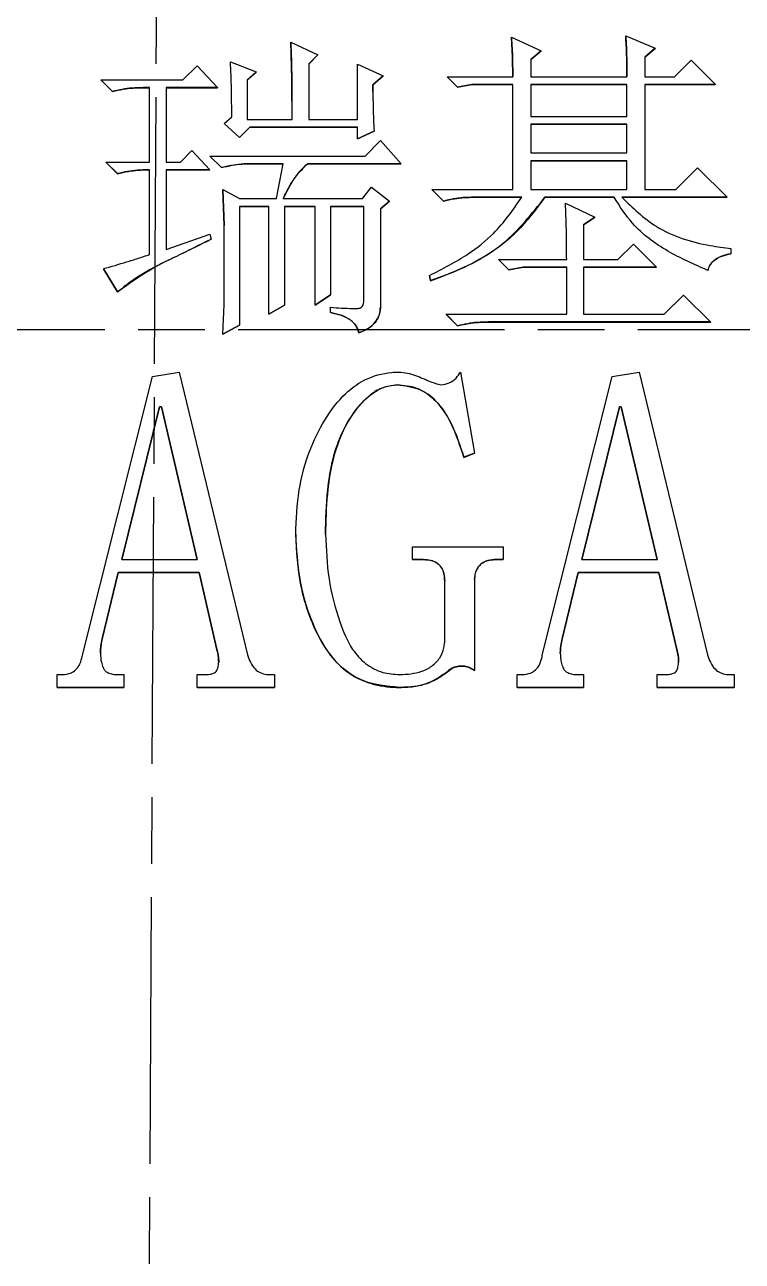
# Model space of a CAD drawing. Header units: millimetres. Extents: x 2136 to 4572, y 748 to 2471.
# Drawn here: x 3768.8 to 3801.1, y 2169.1 to 2224.8 of the extents above; entities that cross this region are included whole.
import ezdxf

# ---------------------------------------------------------------- set-up
doc = ezdxf.new("R2010")
doc.units = ezdxf.units.MM
doc.linetypes.add('AM_ISO08W050', pattern=[18, 12, -1.5, 3, -1.5])
doc.layers.add('AM_7', color=4, linetype='AM_ISO08W050', lineweight=25)

msp = doc.modelspace()

# ---------------------------------------------------------------- linework, layer by layer
at = {"color": 7, "linetype": 'Continuous', "lineweight": 25}
for p, q in [((3780.77, 2224.025), (3781.983, 2223.443)), ((3790.71, 2224.241), (3792.039, 2223.627)), ((3795.853, 2224.299), (3797.182, 2223.741)), ((3792.039, 2223.627), (3791.577, 2223.235)), ((3791.577, 2223.233), (3792.039, 2223.625)), ((3792.039, 2223.627), (3792.039, 2223.625)), ((3797.182, 2223.741), (3796.72, 2223.349)), ((3796.72, 2223.347), (3797.182, 2223.738)), ((3797.182, 2223.741), (3797.182, 2223.738)), ((3775.915, 2222.317), (3776.551, 2222.953)), ((3776.551, 2222.953), (3777.475, 2221.971)), ((3778.053, 2223.137), (3779.209, 2222.675)), ((3781.983, 2223.443), (3781.579, 2223.036)), ((3781.579, 2223.034), (3781.983, 2223.441)), ((3781.579, 2223.036), (3781.579, 2220.536)), ((3781.983, 2223.443), (3781.983, 2223.441)), ((3783.775, 2220.536), (3783.775, 2223.021)), ((3783.775, 2223.021), (3784.931, 2222.501)), ((3791.577, 2223.235), (3791.577, 2222.454)), ((3796.72, 2223.349), (3796.72, 2222.454)), ((3798.049, 2222.454), (3798.8, 2223.206)), ((3798.8, 2223.206), (3799.898, 2222.108)), ((3779.209, 2222.675), (3778.805, 2222.328)), ((3778.805, 2222.326), (3779.209, 2222.673)), ((3779.209, 2222.675), (3779.209, 2222.673)), ((3784.931, 2222.501), (3784.468, 2222.097)), ((3784.468, 2222.095), (3784.931, 2222.499)), ((3784.931, 2222.501), (3784.931, 2222.499)), ((3788.282, 2221.992), (3787.82, 2222.454)), ((3787.82, 2222.454), (3790.767, 2222.454)), ((3787.82, 2222.454), (3787.82, 2222.452)), ((3787.82, 2222.452), (3788.282, 2221.99)), ((3791.577, 2222.454), (3795.911, 2222.454)), ((3796.72, 2222.454), (3798.049, 2222.454)), ((3772.737, 2221.797), (3772.217, 2222.317)), ((3772.217, 2222.317), (3775.915, 2222.317)), ((3772.217, 2222.317), (3772.217, 2222.315)), ((3772.217, 2222.315), (3772.737, 2221.795)), ((3772.737, 2221.797), (3772.737, 2221.795)), ((3774.413, 2221.971), (3774.124, 2221.971)), ((3774.124, 2221.971), (3774.124, 2221.968)), ((3774.124, 2221.968), (3774.413, 2221.968)), ((3774.413, 2218.619), (3774.413, 2221.971)), ((3777.475, 2221.971), (3775.164, 2221.971)), ((3775.164, 2221.971), (3775.164, 2218.619)), ((3775.164, 2221.968), (3777.475, 2221.968)), ((3777.475, 2221.971), (3777.475, 2221.968)), ((3778.805, 2222.328), (3778.805, 2220.536)), ((3784.468, 2222.097), (3784.468, 2222.095)), ((3784.469, 2221.796), (3784.468, 2222.095)), ((3788.918, 2222.108), (3788.282, 2221.992)), ((3788.282, 2221.99), (3788.918, 2222.105)), ((3788.282, 2221.992), (3788.282, 2221.99)), ((3790.767, 2222.108), (3788.918, 2222.108)), ((3788.918, 2222.108), (3788.918, 2222.105)), ((3788.918, 2222.105), (3790.767, 2222.105)), ((3790.767, 2217.386), (3790.767, 2222.108)), ((3795.911, 2222.108), (3791.577, 2222.108)), ((3791.577, 2222.108), (3791.577, 2220.673)), ((3791.577, 2222.105), (3795.911, 2222.105)), ((3795.911, 2220.673), (3795.911, 2222.108)), ((3799.898, 2222.108), (3796.72, 2222.108)), ((3796.72, 2222.108), (3796.72, 2217.386)), ((3796.72, 2222.105), (3799.898, 2222.105)), ((3799.898, 2222.108), (3799.898, 2222.105)), ((3791.577, 2220.673), (3795.911, 2220.673)), ((3777.764, 2220.363), (3778.111, 2220.652)), ((3778.458, 2219.727), (3777.764, 2220.363)), ((3777.764, 2220.361), (3777.764, 2220.363)), ((3777.764, 2220.361), (3778.458, 2219.725)), ((3778.92, 2220.19), (3778.458, 2219.727)), ((3778.458, 2219.725), (3778.92, 2220.188)), ((3778.805, 2220.536), (3780.827, 2220.536)), ((3783.775, 2220.19), (3778.92, 2220.19)), ((3778.92, 2220.19), (3778.92, 2220.188)), ((3778.92, 2220.188), (3783.775, 2220.188)), ((3781.579, 2220.536), (3783.775, 2220.536)), ((3783.775, 2219.67), (3783.775, 2220.19)), ((3795.911, 2220.327), (3791.577, 2220.327)), ((3791.577, 2220.327), (3791.577, 2219.03)), ((3791.577, 2220.325), (3795.911, 2220.325)), ((3795.911, 2219.03), (3795.911, 2220.327)), ((3778.458, 2219.727), (3778.458, 2219.725)), ((3784.526, 2220.016), (3783.775, 2219.67)), ((3783.775, 2219.667), (3784.526, 2220.014)), ((3783.775, 2219.67), (3783.775, 2219.667)), ((3784.121, 2218.893), (3784.815, 2219.586)), ((3784.526, 2220.016), (3784.526, 2220.014)), ((3784.815, 2219.586), (3785.74, 2218.546)), ((3775.8, 2218.619), (3776.32, 2219.139)), ((3776.32, 2219.139), (3777.129, 2218.272)), ((3791.577, 2219.03), (3795.911, 2219.03)), ((3772.968, 2218.099), (3772.448, 2218.619)), ((3772.448, 2218.619), (3774.413, 2218.619)), ((3772.448, 2218.619), (3772.448, 2218.617)), ((3772.448, 2218.617), (3772.968, 2218.096)), ((3775.164, 2218.619), (3775.8, 2218.619)), ((3777.649, 2218.372), (3777.129, 2218.893)), ((3777.129, 2218.893), (3784.121, 2218.893)), ((3777.129, 2218.893), (3777.129, 2218.89)), ((3777.129, 2218.89), (3777.649, 2218.37)), ((3780.423, 2218.546), (3779.036, 2218.546)), ((3779.036, 2218.546), (3779.036, 2218.544)), ((3779.036, 2218.544), (3780.422, 2218.544)), ((3780.134, 2216.975), (3780.423, 2218.546)), ((3785.74, 2218.546), (3781.521, 2218.546)), ((3781.521, 2218.546), (3781.521, 2218.544)), ((3781.521, 2218.544), (3785.74, 2218.544)), ((3785.74, 2218.546), (3785.74, 2218.544)), ((3795.911, 2218.683), (3791.577, 2218.683)), ((3791.577, 2218.683), (3791.577, 2217.386)), ((3791.577, 2218.681), (3795.911, 2218.681)), ((3795.911, 2217.386), (3795.911, 2218.683)), ((3772.968, 2218.099), (3772.968, 2218.096)), ((3774.413, 2218.272), (3774.355, 2218.272)), ((3774.355, 2218.27), (3774.355, 2218.272)), ((3774.355, 2218.27), (3774.413, 2218.27)), ((3774.413, 2214.458), (3774.413, 2218.272)), ((3777.129, 2218.272), (3775.164, 2218.272)), ((3775.164, 2218.272), (3775.164, 2214.689)), ((3775.164, 2218.27), (3777.129, 2218.27)), ((3777.129, 2218.272), (3777.129, 2218.27)), ((3777.649, 2218.372), (3777.649, 2218.37)), ((3798.107, 2217.386), (3799.089, 2218.368)), ((3799.089, 2218.368), (3800.419, 2217.039)), ((3777.764, 2215.765), (3777.707, 2217.379)), ((3777.707, 2217.379), (3778.458, 2216.975)), ((3777.707, 2217.379), (3777.707, 2217.377)), ((3777.707, 2217.377), (3777.764, 2215.763)), ((3784.006, 2216.975), (3784.41, 2217.495)), ((3784.41, 2217.495), (3785.219, 2216.859)), ((3787.647, 2216.866), (3787.127, 2217.386)), ((3787.127, 2217.386), (3790.767, 2217.386)), ((3787.127, 2217.386), (3787.127, 2217.384)), ((3787.127, 2217.384), (3787.647, 2216.864)), ((3791.577, 2217.386), (3795.911, 2217.386)), ((3796.72, 2217.386), (3798.107, 2217.386)), ((3778.458, 2216.975), (3780.134, 2216.975)), ((3780.423, 2216.975), (3784.006, 2216.975)), ((3785.219, 2216.859), (3784.815, 2216.515)), ((3784.815, 2216.512), (3785.219, 2216.857)), ((3785.219, 2216.859), (3785.219, 2216.857)), ((3787.647, 2216.866), (3787.647, 2216.864)), ((3791.172, 2217.039), (3789.034, 2217.039)), ((3789.034, 2217.039), (3789.034, 2217.037)), ((3789.034, 2217.037), (3791.172, 2217.037)), ((3795.333, 2217.039), (3792.212, 2217.039)), ((3792.212, 2217.039), (3792.212, 2217.037)), ((3792.212, 2217.037), (3795.333, 2217.037)), ((3793.137, 2216.778), (3794.466, 2216.142)), ((3795.333, 2217.039), (3795.333, 2217.037)), ((3800.419, 2217.039), (3795.68, 2217.039)), ((3795.68, 2217.037), (3800.419, 2217.037)), ((3800.419, 2217.039), (3800.419, 2217.037)), ((3779.787, 2216.628), (3778.458, 2216.628)), ((3778.458, 2216.628), (3778.458, 2211.277)), ((3778.458, 2216.626), (3779.787, 2216.626)), ((3779.787, 2211.774), (3779.787, 2216.628)), ((3781.868, 2216.628), (3780.481, 2216.628)), ((3780.481, 2216.628), (3780.481, 2212.178)), ((3780.481, 2216.626), (3781.868, 2216.626)), ((3781.868, 2212.178), (3781.868, 2216.628)), ((3784.064, 2216.628), (3782.561, 2216.628)), ((3782.561, 2216.628), (3782.561, 2212.64)), ((3782.561, 2216.626), (3784.064, 2216.626)), ((3784.064, 2212.371), (3784.064, 2216.628)), ((3784.815, 2216.515), (3784.815, 2212.313)), ((3777.764, 2212.197), (3777.764, 2215.765)), ((3794.466, 2216.142), (3793.946, 2215.795)), ((3793.946, 2215.793), (3794.466, 2216.14)), ((3793.946, 2215.795), (3793.946, 2214.235)), ((3794.466, 2216.142), (3794.466, 2216.14)), ((3775.164, 2214.689), (3777.129, 2215.382)), ((3777.129, 2215.382), (3777.187, 2215.151)), ((3795.506, 2214.235), (3796.2, 2214.929)), ((3796.2, 2214.929), (3797.24, 2213.888)), ((3800.592, 2214.727), (3800.592, 2214.496)), ((3790.132, 2214.235), (3793.195, 2214.235)), ((3790.594, 2213.773), (3790.132, 2214.235)), ((3790.132, 2214.235), (3790.132, 2214.233)), ((3790.132, 2214.233), (3790.594, 2213.771)), ((3793.946, 2214.235), (3795.506, 2214.235)), ((3800.592, 2214.496), (3800.592, 2214.494)), ((3772.968, 2212.782), (3772.332, 2213.822)), ((3772.332, 2213.822), (3772.332, 2213.82)), ((3772.332, 2213.82), (3772.968, 2212.78)), ((3787.069, 2213.283), (3787.011, 2213.514)), ((3787.011, 2213.514), (3787.011, 2213.512)), ((3787.011, 2213.512), (3787.069, 2213.28)), ((3791.23, 2213.888), (3790.594, 2213.773)), ((3790.594, 2213.771), (3791.23, 2213.886)), ((3790.594, 2213.771), (3790.594, 2213.773)), ((3793.195, 2213.888), (3791.23, 2213.888)), ((3791.23, 2213.888), (3791.23, 2213.886)), ((3791.23, 2213.886), (3793.195, 2213.886)), ((3793.195, 2211.769), (3793.195, 2213.888)), ((3797.24, 2213.888), (3793.946, 2213.888)), ((3793.946, 2213.888), (3793.946, 2211.769)), ((3793.946, 2213.886), (3797.24, 2213.886)), ((3797.24, 2213.888), (3797.24, 2213.886)), ((3787.069, 2213.283), (3787.069, 2213.28)), ((3772.968, 2212.782), (3772.968, 2212.78)), ((3782.561, 2212.64), (3781.868, 2212.178)), ((3781.868, 2212.176), (3782.561, 2212.638)), ((3782.561, 2212.64), (3782.561, 2212.638)), ((3797.587, 2211.769), (3798.454, 2212.636)), ((3798.454, 2212.636), (3799.667, 2211.423)), ((3777.707, 2210.875), (3777.764, 2212.197)), ((3780.481, 2212.178), (3779.787, 2211.774)), ((3779.787, 2211.771), (3780.481, 2212.176)), ((3779.787, 2211.774), (3779.787, 2211.771)), ((3780.481, 2212.178), (3780.481, 2212.176)), ((3781.868, 2212.178), (3781.868, 2212.176)), ((3782.561, 2211.853), (3782.561, 2212.084)), ((3784.813, 2212.06), (3784.813, 2212.062)), ((3788.282, 2211.249), (3787.762, 2211.769)), ((3787.762, 2211.769), (3793.195, 2211.769)), ((3787.762, 2211.769), (3787.762, 2211.767)), ((3787.762, 2211.767), (3788.282, 2211.247)), ((3793.946, 2211.769), (3797.587, 2211.769)), ((3778.458, 2211.277), (3777.707, 2210.875)), ((3777.707, 2210.873), (3778.458, 2211.275)), ((3778.458, 2211.277), (3778.458, 2211.275)), ((3788.282, 2211.249), (3788.282, 2211.247)), ((3799.667, 2211.423), (3789.669, 2211.423)), ((3789.669, 2211.423), (3789.669, 2211.42)), ((3789.669, 2211.42), (3799.667, 2211.42)), ((3799.667, 2211.423), (3799.667, 2211.42)), ((3777.707, 2210.875), (3777.707, 2210.873)), ((3771.385, 2196.423), (3774.537, 2208.975)), ((3774.537, 2208.975), (3775.748, 2209.167)), ((3775.748, 2209.167), (3778.819, 2196.438)), ((3788.408, 2209.167), (3789.047, 2205.523)), ((3792.097, 2196.423), (3795.249, 2208.975)), ((3795.249, 2208.975), (3796.46, 2209.167)), ((3796.46, 2209.167), (3799.532, 2196.438)), ((3785.567, 2208.592), (3785.567, 2208.59)), ((3774.861, 2207.6), (3773.165, 2200.729)), ((3773.165, 2200.729), (3774.861, 2207.598)), ((3774.942, 2207.6), (3774.861, 2207.6)), ((3774.861, 2207.598), (3774.861, 2207.6)), ((3774.861, 2207.598), (3774.942, 2207.598)), ((3776.557, 2200.729), (3774.942, 2207.6)), ((3774.942, 2207.6), (3774.942, 2207.598)), ((3774.942, 2207.598), (3776.556, 2200.729)), ((3795.573, 2207.6), (3793.877, 2200.729)), ((3793.878, 2200.729), (3795.573, 2207.598)), ((3795.654, 2207.6), (3795.573, 2207.6)), ((3795.573, 2207.598), (3795.573, 2207.6)), ((3795.573, 2207.598), (3795.654, 2207.598)), ((3797.269, 2200.729), (3795.654, 2207.6)), ((3795.654, 2207.6), (3795.654, 2207.598)), ((3795.654, 2207.598), (3797.269, 2200.729)), ((3789.047, 2205.523), (3788.561, 2205.332)), ((3788.561, 2205.33), (3789.047, 2205.521)), ((3788.561, 2205.332), (3788.561, 2205.33)), ((3789.047, 2205.521), (3789.047, 2205.523)), ((3786.248, 2200.729), (3786.248, 2201.304)), ((3786.248, 2201.304), (3790.341, 2201.304)), ((3790.341, 2201.304), (3790.341, 2200.729)), ((3773.165, 2200.729), (3776.557, 2200.729)), ((3786.733, 2200.729), (3786.248, 2200.729)), ((3786.248, 2200.729), (3786.248, 2200.727)), ((3786.248, 2200.727), (3786.733, 2200.727)), ((3786.733, 2200.729), (3786.733, 2200.727)), ((3790.341, 2200.729), (3789.936, 2200.729)), ((3789.936, 2200.729), (3789.936, 2200.727)), ((3789.936, 2200.727), (3790.341, 2200.727)), ((3790.341, 2200.729), (3790.341, 2200.727)), ((3793.877, 2200.729), (3797.269, 2200.729)), ((3773.003, 2200.154), (3772.275, 2197.16)), ((3772.275, 2197.158), (3773.003, 2200.151)), ((3776.638, 2200.154), (3773.003, 2200.154)), ((3773.003, 2200.154), (3773.003, 2200.151)), ((3773.003, 2200.151), (3776.638, 2200.151)), ((3777.444, 2196.678), (3776.638, 2200.154)), ((3776.638, 2200.154), (3776.638, 2200.151)), ((3776.638, 2200.151), (3777.444, 2196.675)), ((3793.715, 2200.154), (3792.987, 2197.16)), ((3792.987, 2197.158), (3793.715, 2200.151)), ((3797.35, 2200.154), (3793.715, 2200.154)), ((3793.715, 2200.154), (3793.715, 2200.151)), ((3793.715, 2200.151), (3797.35, 2200.151)), ((3798.156, 2196.678), (3797.35, 2200.154)), ((3797.35, 2200.154), (3797.35, 2200.151)), ((3797.35, 2200.151), (3798.156, 2196.675)), ((3787.704, 2197.007), (3787.704, 2199.758)), ((3789.047, 2199.83), (3789.047, 2195.743)), ((3772.275, 2197.16), (3772.275, 2197.158)), ((3792.987, 2197.16), (3792.987, 2197.158)), ((3777.444, 2196.678), (3777.444, 2196.675)), ((3798.156, 2196.678), (3798.156, 2196.675)), ((3787.839, 2195.695), (3787.839, 2195.693)), ((3788.483, 2195.934), (3788.483, 2195.932)), ((3770.252, 2194.976), (3770.252, 2195.551)), ((3770.252, 2195.551), (3770.495, 2195.551)), ((3773.003, 2195.551), (3773.246, 2195.551)), ((3773.246, 2195.551), (3773.246, 2194.976)), ((3776.554, 2194.976), (3776.554, 2195.551)), ((3776.554, 2195.551), (3776.877, 2195.551)), ((3779.79, 2195.551), (3780.033, 2195.551)), ((3780.033, 2195.551), (3780.033, 2194.976)), ((3790.964, 2194.976), (3790.964, 2195.551)), ((3790.964, 2195.551), (3791.207, 2195.551)), ((3793.715, 2195.551), (3793.958, 2195.551)), ((3793.958, 2195.551), (3793.958, 2194.976)), ((3797.266, 2194.976), (3797.266, 2195.551)), ((3797.266, 2195.551), (3797.59, 2195.551)), ((3800.502, 2195.551), (3800.745, 2195.551)), ((3800.745, 2195.551), (3800.745, 2194.976)), ((3773.246, 2194.976), (3770.252, 2194.976)), ((3770.252, 2194.976), (3770.252, 2194.973)), ((3770.252, 2194.973), (3773.246, 2194.973)), ((3773.246, 2194.976), (3773.246, 2194.973)), ((3780.033, 2194.976), (3776.554, 2194.976)), ((3776.554, 2194.976), (3776.554, 2194.973)), ((3776.554, 2194.973), (3780.033, 2194.973)), ((3780.033, 2194.976), (3780.033, 2194.973)), ((3785.663, 2194.976), (3785.663, 2194.973)), ((3793.958, 2194.976), (3790.964, 2194.976)), ((3790.964, 2194.976), (3790.964, 2194.973)), ((3790.964, 2194.973), (3793.958, 2194.973)), ((3793.958, 2194.976), (3793.958, 2194.973)), ((3800.745, 2194.976), (3797.266, 2194.976)), ((3797.266, 2194.976), (3797.266, 2194.973)), ((3797.266, 2194.973), (3800.745, 2194.973)), ((3800.745, 2194.976), (3800.745, 2194.973))]:
    msp.add_line(p, q, dxfattribs=at)
msp.add_circle((3775.82, 2211.68), 71.5, dxfattribs=at)
for centre, start, end in [((3775.82, 2211.678), 280.30604, 349.69383), ((3775.898, 2211.305), 281.36448, 349.47139)]:
    msp.add_arc(centre, 80, start, end, dxfattribs=at)
for points, knots in [([(3707.32, 2211.686), (3707.375, 2213.775), (3707.485, 2217.953), (3708.395, 2224.292), (3709.881, 2230.645), (3712.055, 2237.01), (3714.886, 2243.233), (3718.399, 2249.256), (3722.554, 2254.948), (3727.297, 2260.209), (3732.558, 2264.953), (3738.25, 2269.107), (3744.273, 2272.621), (3750.496, 2275.452), (3756.862, 2277.623), (3763.214, 2279.119), (3769.553, 2279.996), (3775.82, 2280.281), (3782.087, 2279.996), (3788.426, 2279.119), (3794.779, 2277.624), (3801.144, 2275.452), (3807.368, 2272.621), (3813.39, 2269.107), (3819.082, 2264.953), (3824.344, 2260.209), (3829.087, 2254.948), (3833.241, 2249.256), (3836.755, 2243.233), (3839.586, 2237.01), (3841.76, 2230.645), (3843.246, 2224.292), (3844.156, 2217.953), (3844.265, 2213.775), (3844.32, 2211.686)], [0, 0, 0, 0, 0.0291236, 0.0582485, 0.08912, 0.1199941, 0.1519015, 0.1843128, 0.2170688, 0.25, 0.2829312, 0.3156872, 0.3480985, 0.3800059, 0.4108775, 0.4417515, 0.4708745, 0.5, 0.529123, 0.5582485, 0.58912, 0.6199941, 0.6519015, 0.6843128, 0.7170688, 0.75, 0.7829312, 0.8156872, 0.8480985, 0.8800059, 0.9108775, 0.9417515, 0.9708751, 1, 1, 1, 1]), ([(3780.827, 2220.536), (3780.827, 2220.87), (3780.825, 2221.536), (3780.816, 2222.7), (3780.787, 2223.529), (3780.77, 2224.025)], [0, 0, 0, 0, 0.286572, 0.573139, 1, 1, 1, 1]), ([(3780.77, 2224.023), (3780.782, 2223.69), (3780.808, 2223.024), (3780.822, 2222.028), (3780.824, 2221.365), (3780.825, 2221.035)], [0, 0, 0, 0, 0.334579, 0.669145, 1, 1, 1, 1]), ([(3790.767, 2222.454), (3790.766, 2222.621), (3790.763, 2222.954), (3790.748, 2223.55), (3790.724, 2223.979), (3790.71, 2224.241)], [0, 0, 0, 0, 0.279578, 0.559168, 1, 1, 1, 1]), ([(3790.71, 2224.239), (3790.719, 2224.073), (3790.738, 2223.74), (3790.762, 2223.144), (3790.765, 2222.715), (3790.767, 2222.452)], [0, 0, 0, 0, 0.2795779, 0.5591682, 1, 1, 1, 1]), ([(3795.911, 2222.454), (3795.91, 2222.621), (3795.908, 2222.954), (3795.895, 2223.57), (3795.869, 2224.018), (3795.853, 2224.299)], [0, 0, 0, 0, 0.2708249, 0.5416574, 1, 1, 1, 1]), ([(3795.853, 2224.297), (3795.864, 2224.131), (3795.885, 2223.798), (3795.904, 2223.183), (3795.908, 2222.734), (3795.911, 2222.452)], [0, 0, 0, 0, 0.270825, 0.541661, 1, 1, 1, 1]), ([(3778.111, 2220.652), (3778.11, 2220.985), (3778.107, 2221.566), (3778.09, 2222.395), (3778.066, 2222.89), (3778.053, 2223.137)], [0, 0, 0, 0, 0.402279, 0.701072, 1, 1, 1, 1]), ([(3774.124, 2221.971), (3773.957, 2221.967), (3773.64, 2221.96), (3773.176, 2221.902), (3772.883, 2221.832), (3772.737, 2221.797)], [0, 0, 0, 0, 0.35686, 0.67714, 1, 1, 1, 1]), ([(3772.737, 2221.795), (3772.899, 2221.833), (3773.207, 2221.906), (3773.672, 2221.96), (3773.973, 2221.965), (3774.124, 2221.968)], [0, 0, 0, 0, 0.356908, 0.677314, 1, 1, 1, 1]), ([(3784.468, 2222.097), (3784.47, 2221.75), (3784.472, 2221.23), (3784.49, 2220.536), (3784.514, 2220.19), (3784.526, 2220.016)], [0, 0, 0, 0, 0.499684, 0.749744, 1, 1, 1, 1]), ([(3779.036, 2218.546), (3778.869, 2218.542), (3778.553, 2218.536), (3778.088, 2218.477), (3777.796, 2218.408), (3777.649, 2218.372)], [0, 0, 0, 0, 0.35686, 0.67714, 1, 1, 1, 1]), ([(3777.649, 2218.37), (3777.811, 2218.409), (3778.119, 2218.482), (3778.585, 2218.535), (3778.885, 2218.541), (3779.036, 2218.544)], [0, 0, 0, 0, 0.356908, 0.677314, 1, 1, 1, 1]), ([(3781.521, 2218.546), (3781.398, 2218.432), (3781.152, 2218.204), (3780.778, 2217.676), (3780.563, 2217.251), (3780.423, 2216.975)], [0, 0, 0, 0, 0.259762, 0.519402, 1, 1, 1, 1]), ([(3780.423, 2216.973), (3780.496, 2217.122), (3780.643, 2217.422), (3780.969, 2217.979), (3781.304, 2218.321), (3781.521, 2218.544)], [0, 0, 0, 0, 0.259337, 0.518831, 1, 1, 1, 1]), ([(3774.355, 2218.272), (3774.188, 2218.268), (3773.872, 2218.262), (3773.407, 2218.203), (3773.115, 2218.134), (3772.968, 2218.099)], [0, 0, 0, 0, 0.35686, 0.67714, 1, 1, 1, 1]), ([(3772.968, 2218.096), (3773.13, 2218.135), (3773.438, 2218.208), (3773.904, 2218.261), (3774.204, 2218.267), (3774.355, 2218.27)], [0, 0, 0, 0, 0.356908, 0.677314, 1, 1, 1, 1]), ([(3787.011, 2213.514), (3787.607, 2213.817), (3788.639, 2214.341), (3790.102, 2215.497), (3790.777, 2216.469), (3791.172, 2217.039)], [0, 0, 0, 0, 0.36202, 0.6263638, 1, 1, 1, 1]), ([(3792.212, 2217.039), (3791.811, 2216.497), (3790.802, 2215.137), (3788.916, 2213.947), (3787.516, 2213.443), (3787.069, 2213.283)], [0, 0, 0, 0, 0.3105248, 0.7800713, 1, 1, 1, 1]), ([(3787.069, 2213.28), (3787.695, 2213.518), (3788.845, 2213.954), (3790.7, 2215.114), (3791.631, 2216.298), (3792.212, 2217.037)], [0, 0, 0, 0, 0.3094377, 0.5687186, 1, 1, 1, 1]), ([(3789.034, 2217.039), (3788.867, 2217.036), (3788.551, 2217.029), (3788.086, 2216.97), (3787.794, 2216.901), (3787.647, 2216.866)], [0, 0, 0, 0, 0.35686, 0.67714, 1, 1, 1, 1]), ([(3787.647, 2216.864), (3787.809, 2216.902), (3788.117, 2216.975), (3788.583, 2217.028), (3788.883, 2217.034), (3789.034, 2217.037)], [0, 0, 0, 0, 0.356908, 0.677314, 1, 1, 1, 1]), ([(3793.195, 2214.235), (3793.193, 2214.568), (3793.189, 2215.159), (3793.173, 2216.007), (3793.149, 2216.521), (3793.137, 2216.778)], [0, 0, 0, 0, 0.39313, 0.696516, 1, 1, 1, 1]), ([(3799.552, 2213.745), (3798.941, 2214.013), (3797.716, 2214.552), (3796.209, 2215.651), (3795.591, 2216.631), (3795.333, 2217.039)], [0, 0, 0, 0, 0.367157, 0.736287, 1, 1, 1, 1]), ([(3795.68, 2217.039), (3796.168, 2216.564), (3797.282, 2215.482), (3799.119, 2214.92), (3800.282, 2214.768), (3800.592, 2214.727)], [0, 0, 0, 0, 0.364385, 0.830851, 1, 1, 1, 1]), ([(3777.187, 2215.151), (3776.59, 2214.855), (3775.57, 2214.35), (3774.105, 2213.652), (3773.348, 2213.073), (3772.968, 2212.782)], [0, 0, 0, 0, 0.41234, 0.704495, 1, 1, 1, 1]), ([(3772.968, 2212.78), (3773.448, 2213.129), (3774.344, 2213.781), (3775.811, 2214.47), (3776.728, 2214.923), (3777.187, 2215.149)], [0, 0, 0, 0, 0.36689, 0.683392, 1, 1, 1, 1]), ([(3772.332, 2213.822), (3772.681, 2213.922), (3773.204, 2214.071), (3773.895, 2214.289), (3774.24, 2214.402), (3774.413, 2214.458)], [0, 0, 0, 0, 0.499885, 0.749929, 1, 1, 1, 1]), ([(3800.592, 2214.496), (3800.467, 2214.469), (3800.216, 2214.413), (3799.9, 2214.263), (3799.675, 2214.054), (3799.582, 2213.874), (3799.557, 2213.767), (3799.552, 2213.745)], [0, 0, 0, 0, 0.282135, 0.566109, 0.757606, 0.950164, 1, 1, 1, 1]), ([(3799.552, 2213.743), (3799.581, 2213.834), (3799.638, 2214.01), (3799.867, 2214.239), (3800.191, 2214.405), (3800.457, 2214.464), (3800.592, 2214.494)], [0, 0, 0, 0, 0.208439, 0.402698, 0.695105, 1, 1, 1, 1]), ([(3782.561, 2212.084), (3782.727, 2212.072), (3783.057, 2212.049), (3783.443, 2212.033), (3783.716, 2212.023), (3783.858, 2212.035), (3783.96, 2212.089), (3784.022, 2212.159), (3784.057, 2212.257), (3784.061, 2212.331), (3784.064, 2212.371)], [0, 0, 0, 0, 0.291265, 0.577908, 0.673859, 0.770575, 0.821169, 0.872133, 0.929983, 1, 1, 1, 1]), ([(3784.815, 2212.313), (3784.812, 2212.143), (3784.807, 2211.845), (3784.627, 2211.451), (3784.308, 2211.126), (3784.011, 2211.005), (3783.833, 2210.932)], [0, 0, 0, 0, 0.273904, 0.481798, 0.689877, 1, 1, 1, 1]), ([(3783.833, 2210.932), (3783.798, 2211.049), (3783.732, 2211.27), (3783.434, 2211.552), (3783.037, 2211.744), (3782.715, 2211.817), (3782.561, 2211.853)], [0, 0, 0, 0, 0.215567, 0.407136, 0.716043, 1, 1, 1, 1]), ([(3782.561, 2211.851), (3782.72, 2211.814), (3783.038, 2211.741), (3783.429, 2211.552), (3783.7, 2211.296), (3783.799, 2211.082), (3783.827, 2210.957), (3783.833, 2210.93)], [0, 0, 0, 0, 0.292672, 0.587324, 0.768523, 0.951511, 1, 1, 1, 1]), ([(3783.833, 2210.93), (3784.045, 2211.02), (3784.378, 2211.159), (3784.682, 2211.544), (3784.795, 2211.835), (3784.799, 2212.011), (3784.8, 2212.061)], [0, 0, 0, 0, 0.427109, 0.666996, 0.906925, 1, 1, 1, 1]), ([(3844.32, 2211.686), (3844.265, 2209.597), (3844.156, 2205.419), (3843.246, 2199.08), (3841.76, 2192.728), (3839.586, 2186.362), (3836.755, 2180.139), (3833.241, 2174.116), (3829.087, 2168.424), (3824.344, 2163.163), (3819.082, 2158.42), (3813.39, 2154.265), (3807.368, 2150.752), (3801.145, 2147.92), (3794.779, 2145.749), (3788.427, 2144.254), (3782.088, 2143.376), (3775.82, 2143.091), (3769.553, 2143.376), (3763.214, 2144.254), (3756.862, 2145.749), (3750.496, 2147.92), (3744.273, 2150.752), (3738.25, 2154.265), (3732.558, 2158.42), (3727.297, 2163.163), (3722.554, 2168.424), (3718.399, 2174.116), (3714.886, 2180.139), (3712.055, 2186.362), (3709.881, 2192.728), (3708.395, 2199.08), (3707.485, 2205.419), (3707.375, 2209.597), (3707.32, 2211.686)], [0, 0, 0, 0, 0.029124, 0.058248, 0.08912, 0.119994, 0.151902, 0.184313, 0.217069, 0.25, 0.282931, 0.315687, 0.348098, 0.380006, 0.410878, 0.441752, 0.470875, 0.5, 0.529123, 0.558248, 0.58912, 0.619994, 0.651902, 0.684313, 0.717069, 0.75, 0.782931, 0.815687, 0.848098, 0.880006, 0.910878, 0.941752, 0.970875, 1, 1, 1, 1]), ([(3789.669, 2211.423), (3789.503, 2211.419), (3789.186, 2211.412), (3788.722, 2211.354), (3788.429, 2211.284), (3788.282, 2211.249)], [0, 0, 0, 0, 0.35686, 0.67714, 1, 1, 1, 1]), ([(3788.282, 2211.247), (3788.445, 2211.285), (3788.753, 2211.358), (3789.218, 2211.412), (3789.519, 2211.418), (3789.669, 2211.42)], [0, 0, 0, 0, 0.356908, 0.677314, 1, 1, 1, 1]), ([(3780.992, 2201.868), (3781.02, 2202.536), (3781.093, 2204.258), (3781.847, 2206.423), (3782.999, 2208.051), (3784.076, 2208.887), (3784.998, 2209.147), (3785.516, 2209.164), (3785.618, 2209.167)], [0, 0, 0, 0, 0.211208, 0.543916, 0.70607, 0.836311, 0.967456, 1, 1, 1, 1]), ([(3785.618, 2209.167), (3785.756, 2209.157), (3786.017, 2209.138), (3786.389, 2209.025), (3786.618, 2208.928), (3786.733, 2208.88)], [0, 0, 0, 0, 0.356459, 0.6762528, 1, 1, 1, 1]), ([(3787.53, 2208.592), (3787.661, 2208.611), (3787.915, 2208.648), (3788.221, 2208.876), (3788.348, 2209.074), (3788.408, 2209.167)], [0, 0, 0, 0, 0.3565311, 0.6963223, 1, 1, 1, 1]), ([(3785.567, 2208.592), (3785.329, 2208.562), (3784.857, 2208.502), (3784.106, 2207.986), (3783.3, 2206.999), (3782.663, 2205.472), (3782.376, 2203.672), (3782.348, 2202.47), (3782.334, 2201.868)], [0, 0, 0, 0, 0.087728, 0.173959, 0.328461, 0.554861, 0.777023, 1, 1, 1, 1]), ([(3782.334, 2201.865), (3782.351, 2202.532), (3782.39, 2204.032), (3782.782, 2205.999), (3783.62, 2207.424), (3784.326, 2208.168), (3784.984, 2208.533), (3785.385, 2208.572), (3785.567, 2208.59)], [0, 0, 0, 0, 0.247052, 0.556194, 0.728456, 0.852184, 0.932583, 1, 1, 1, 1]), ([(3788.561, 2205.332), (3788.354, 2205.975), (3788.05, 2206.915), (3787.276, 2207.966), (3786.485, 2208.505), (3785.868, 2208.563), (3785.567, 2208.592)], [0, 0, 0, 0, 0.421189, 0.615596, 0.812628, 1, 1, 1, 1]), ([(3785.567, 2208.59), (3785.91, 2208.552), (3786.55, 2208.481), (3787.411, 2207.839), (3788.102, 2206.774), (3788.393, 2205.858), (3788.561, 2205.33)], [0, 0, 0, 0, 0.2129218, 0.3976328, 0.6523476, 1, 1, 1, 1]), ([(3786.733, 2208.88), (3786.798, 2208.851), (3786.929, 2208.794), (3787.189, 2208.681), (3787.394, 2208.627), (3787.53, 2208.592)], [0, 0, 0, 0, 0.251708, 0.503436, 1, 1, 1, 1]), ([(3785.663, 2194.976), (3785.077, 2195.031), (3784.084, 2195.125), (3782.911, 2195.933), (3781.876, 2197.353), (3781.14, 2199.389), (3781.038, 2201.102), (3780.992, 2201.868)], [0, 0, 0, 0, 0.187422, 0.316972, 0.445984, 0.752119, 1, 1, 1, 1]), ([(3780.992, 2201.865), (3781.025, 2201.196), (3781.085, 2199.976), (3781.556, 2198.262), (3782.187, 2196.868), (3783.079, 2195.761), (3784.189, 2195.14), (3785.095, 2194.988), (3785.574, 2194.976), (3785.663, 2194.973)], [0, 0, 0, 0, 0.215958, 0.393484, 0.570524, 0.707459, 0.84524, 0.970964, 1, 1, 1, 1]), ([(3782.334, 2201.868), (3782.364, 2201.198), (3782.423, 2199.858), (3782.877, 2198.119), (3783.412, 2196.795), (3784.109, 2196.012), (3784.867, 2195.606), (3785.414, 2195.568), (3785.669, 2195.551)], [0, 0, 0, 0, 0.254742, 0.50973, 0.682774, 0.792634, 0.903219, 1, 1, 1, 1]), ([(3787.704, 2199.758), (3787.698, 2199.894), (3787.687, 2200.117), (3787.551, 2200.401), (3787.351, 2200.595), (3787.065, 2200.716), (3786.849, 2200.724), (3786.733, 2200.729)], [0, 0, 0, 0, 0.2578562, 0.4223337, 0.5883002, 0.7795784, 1, 1, 1, 1]), ([(3786.733, 2200.727), (3786.869, 2200.72), (3787.092, 2200.71), (3787.376, 2200.574), (3787.57, 2200.374), (3787.691, 2200.088), (3787.699, 2199.872), (3787.704, 2199.756)], [0, 0, 0, 0, 0.257856, 0.422334, 0.5883, 0.779578, 1, 1, 1, 1]), ([(3789.936, 2200.729), (3789.803, 2200.718), (3789.579, 2200.7), (3789.312, 2200.526), (3789.142, 2200.31), (3789.056, 2200.066), (3789.049, 2199.902), (3789.047, 2199.83)], [0, 0, 0, 0, 0.277602, 0.465557, 0.653489, 0.849158, 1, 1, 1, 1]), ([(3789.047, 2199.828), (3789.057, 2199.961), (3789.074, 2200.188), (3789.25, 2200.461), (3789.466, 2200.634), (3789.708, 2200.717), (3789.867, 2200.724), (3789.936, 2200.727)], [0, 0, 0, 0, 0.27733, 0.471434, 0.665879, 0.852753, 1, 1, 1, 1]), ([(3789.954, 2133.954), (3792.45, 2134.481), (3797.487, 2135.543), (3804.864, 2138.082), (3812.106, 2141.351), (3819.085, 2145.414), (3825.688, 2150.225), (3831.782, 2155.718), (3837.274, 2161.812), (3842.086, 2168.415), (3846.149, 2175.394), (3849.418, 2182.636), (3851.957, 2190.013), (3853.019, 2195.05), (3853.546, 2197.546)], [0, 0, 0, 0, 0.0799588, 0.1613715, 0.2441424, 0.3288926, 0.4142166, 0.5, 0.5857784, 0.6711024, 0.7558576, 0.8386237, 0.9200388, 1, 1, 1, 1]), ([(3772.275, 2197.16), (3772.264, 2197.107), (3772.243, 2197.002), (3772.21, 2196.79), (3772.2, 2196.629), (3772.194, 2196.522)], [0, 0, 0, 0, 0.2502199, 0.5005081, 1, 1, 1, 1]), ([(3772.194, 2196.52), (3772.196, 2196.573), (3772.2, 2196.681), (3772.225, 2196.894), (3772.255, 2197.052), (3772.275, 2197.158)], [0, 0, 0, 0, 0.250219, 0.500495, 1, 1, 1, 1]), ([(3785.669, 2195.551), (3786.009, 2195.571), (3786.521, 2195.602), (3787.14, 2195.911), (3787.498, 2196.281), (3787.652, 2196.679), (3787.691, 2196.922), (3787.704, 2197.007)], [0, 0, 0, 0, 0.362877, 0.547963, 0.734409, 0.906428, 1, 1, 1, 1]), ([(3792.987, 2197.16), (3792.976, 2197.107), (3792.955, 2197.002), (3792.922, 2196.79), (3792.912, 2196.629), (3792.906, 2196.522)], [0, 0, 0, 0, 0.25022, 0.500508, 1, 1, 1, 1]), ([(3792.906, 2196.52), (3792.908, 2196.573), (3792.912, 2196.681), (3792.937, 2196.894), (3792.967, 2197.052), (3792.987, 2197.158)], [0, 0, 0, 0, 0.250219, 0.500495, 1, 1, 1, 1]), ([(3770.495, 2195.551), (3770.618, 2195.565), (3770.828, 2195.588), (3771.084, 2195.749), (3771.269, 2195.981), (3771.344, 2196.223), (3771.376, 2196.381), (3771.385, 2196.423)], [0, 0, 0, 0, 0.268165, 0.456817, 0.645375, 0.906381, 1, 1, 1, 1]), ([(3772.194, 2196.522), (3772.203, 2196.382), (3772.217, 2196.161), (3772.295, 2195.896), (3772.392, 2195.729), (3772.546, 2195.62), (3772.756, 2195.561), (3772.917, 2195.554), (3773.003, 2195.551)], [0, 0, 0, 0, 0.284135, 0.450473, 0.560568, 0.671794, 0.825494, 1, 1, 1, 1]), ([(3777.525, 2196.117), (3777.523, 2196.165), (3777.521, 2196.26), (3777.505, 2196.449), (3777.468, 2196.586), (3777.444, 2196.678)], [0, 0, 0, 0, 0.25103, 0.502225, 1, 1, 1, 1]), ([(3777.444, 2196.675), (3777.456, 2196.63), (3777.481, 2196.538), (3777.519, 2196.352), (3777.522, 2196.21), (3777.525, 2196.115)], [0, 0, 0, 0, 0.251018, 0.502255, 1, 1, 1, 1]), ([(3778.819, 2196.438), (3778.861, 2196.326), (3778.945, 2196.101), (3779.131, 2195.811), (3779.391, 2195.625), (3779.618, 2195.557), (3779.753, 2195.552), (3779.79, 2195.551)], [0, 0, 0, 0, 0.25387, 0.509596, 0.715202, 0.920342, 1, 1, 1, 1]), ([(3791.207, 2195.551), (3791.33, 2195.565), (3791.54, 2195.588), (3791.797, 2195.749), (3791.982, 2195.981), (3792.056, 2196.223), (3792.089, 2196.381), (3792.097, 2196.423)], [0, 0, 0, 0, 0.268165, 0.456817, 0.645375, 0.906381, 1, 1, 1, 1]), ([(3792.906, 2196.522), (3792.915, 2196.382), (3792.929, 2196.161), (3793.007, 2195.896), (3793.104, 2195.729), (3793.258, 2195.62), (3793.469, 2195.561), (3793.63, 2195.554), (3793.715, 2195.551)], [0, 0, 0, 0, 0.284135, 0.450473, 0.560568, 0.671794, 0.825494, 1, 1, 1, 1]), ([(3798.237, 2196.117), (3798.236, 2196.165), (3798.233, 2196.26), (3798.218, 2196.449), (3798.181, 2196.586), (3798.156, 2196.678)], [0, 0, 0, 0, 0.25103, 0.502225, 1, 1, 1, 1]), ([(3798.156, 2196.675), (3798.169, 2196.63), (3798.194, 2196.538), (3798.231, 2196.352), (3798.235, 2196.21), (3798.237, 2196.115)], [0, 0, 0, 0, 0.251018, 0.502255, 1, 1, 1, 1]), ([(3799.532, 2196.438), (3799.573, 2196.326), (3799.657, 2196.101), (3799.843, 2195.811), (3800.104, 2195.625), (3800.331, 2195.557), (3800.465, 2195.552), (3800.502, 2195.551)], [0, 0, 0, 0, 0.25387, 0.509596, 0.715202, 0.920342, 1, 1, 1, 1]), ([(3776.877, 2195.551), (3776.964, 2195.553), (3777.105, 2195.556), (3777.273, 2195.601), (3777.381, 2195.658), (3777.454, 2195.755), (3777.505, 2195.912), (3777.517, 2196.041), (3777.525, 2196.117)], [0, 0, 0, 0, 0.25713, 0.418126, 0.515419, 0.613557, 0.771961, 1, 1, 1, 1]), ([(3787.839, 2195.695), (3787.559, 2195.5), (3786.986, 2195.1), (3786.191, 2194.984), (3785.751, 2194.977), (3785.663, 2194.976)], [0, 0, 0, 0, 0.432658, 0.887677, 1, 1, 1, 1]), ([(3785.663, 2194.973), (3785.913, 2194.983), (3786.5, 2195.007), (3787.263, 2195.257), (3787.686, 2195.577), (3787.839, 2195.693)], [0, 0, 0, 0, 0.320542, 0.754485, 1, 1, 1, 1]), ([(3788.483, 2195.934), (3788.412, 2195.932), (3788.249, 2195.926), (3788.016, 2195.853), (3787.892, 2195.743), (3787.839, 2195.695)], [0, 0, 0, 0, 0.301306, 0.696717, 1, 1, 1, 1]), ([(3787.839, 2195.693), (3787.917, 2195.758), (3788.073, 2195.888), (3788.314, 2195.928), (3788.448, 2195.931), (3788.483, 2195.932)], [0, 0, 0, 0, 0.426655, 0.850134, 1, 1, 1, 1]), ([(3789.047, 2195.743), (3789.003, 2195.768), (3788.915, 2195.819), (3788.753, 2195.9), (3788.603, 2195.931), (3788.503, 2195.934), (3788.483, 2195.934)], [0, 0, 0, 0, 0.252541, 0.505388, 0.89895, 1, 1, 1, 1]), ([(3788.483, 2195.932), (3788.534, 2195.931), (3788.666, 2195.926), (3788.857, 2195.851), (3788.986, 2195.775), (3789.047, 2195.74)], [0, 0, 0, 0, 0.252658, 0.653877, 1, 1, 1, 1]), ([(3797.59, 2195.551), (3797.676, 2195.553), (3797.817, 2195.556), (3797.985, 2195.601), (3798.093, 2195.658), (3798.166, 2195.755), (3798.217, 2195.912), (3798.23, 2196.041), (3798.237, 2196.117)], [0, 0, 0, 0, 0.25713, 0.418126, 0.515419, 0.613557, 0.771961, 1, 1, 1, 1])]:
    msp.add_open_spline(points, degree=3, knots=knots, dxfattribs=at)
msp.add_open_spline([(3854.551, 2196.761), (3853.986, 2194.146), (3852.856, 2188.917), (3850.177, 2181.337), (3846.809, 2174.049), (3842.712, 2167.139), (3837.949, 2160.672), (3832.561, 2154.716), (3826.604, 2149.328), (3820.137, 2144.564), (3813.227, 2140.468), (3805.939, 2137.099), (3798.359, 2134.42), (3793.13, 2133.291), (3790.515, 2132.726)], degree=3, dxfattribs=at)
at = {"layer": 'AM_7'}
for p, q in [((3773.919, 2083.539), (3775.763, 2407.326)), ((3490.398, 2211.089), (4128.614, 2211.089))]:
    msp.add_line(p, q, dxfattribs=at)

doc.saveas('drawing.dxf')
